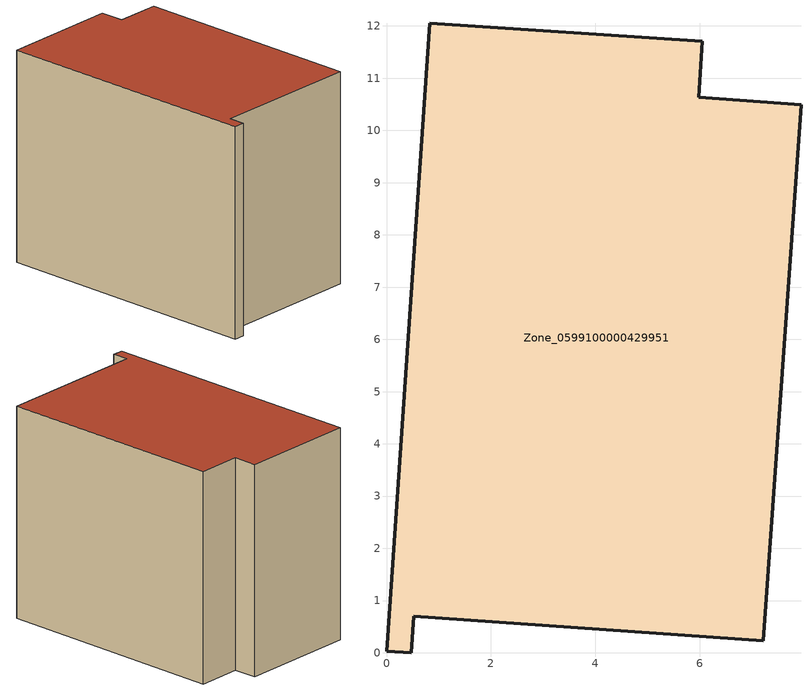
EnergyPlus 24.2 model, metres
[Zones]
Zone_0599100000429951
 floor ground (C_G): 7.93,10.49 7.21,0.23 0.52,0.7 0.47,0 0,0.03 0.82,12.05 6.05,11.7 5.98,10.64 z7.55
 wall outside (C_F): 5.98,10.64 6.05,11.7 0.82,12.05 0,0.03 0.47,0 0.52,0.7 7.21,0.23 7.93,10.49 5.98,10.64 z7.55:17
 roof outside (C_R): 7.21,0.23 7.93,10.49 5.98,10.64 6.05,11.7 0.82,12.05 0,0.03 0.47,0 0.52,0.7 z17
[BUILDING]
Pand.0599100000429951: North Axis=0; Terrain=City; Loads Convergence Tolerance Value=0.04; Temperature Convergence Tolerance Value=0.4; Solar Distribution=FullExterior; Maximum Number of Warmup Days=25; Minimum Number of Warmup Days=1
[Site:Location]
Rotterdam.The.Hague.AP_ZH_NLD Design_Conditions: Latitude=51.96; Longitude=4.45; Time Zone=1; Elevation=-4.5
[SITE:GROUNDTEMPERATURE:BUILDINGSURFACE]
18, 18, 18, 18, 18, 18, 18, 18, 18, 18, 18, 18
[MATERIAL] Thermal Absorptance=0.9; Solar Absorptance=0.7; Visible Absorptance=0.7
Name | Roughness | Thickness | Conductivity | Density | Specific Heat
G.TI.2006-2014 | MediumSmooth | 0.15 | 0.06 | 540 | 1210
F.TI.2006-2014 | Rough | 0.3 | 0.12 | 1920 | 840
R.TI.2006-2014 | MediumRough | 0.2 | 0.08 | 1500 | 1000
[CONSTRUCTION]
C_G: G.TI.2006-2014
C_F: F.TI.2006-2014
C_R: R.TI.2006-2014
[ZONE]
Zone_0599100000429951: Type=1; Multiplier=1; Ceiling Height=Autocalculate; Volume=Autocalculate; Floor Area=autocalculate; Part of Total Floor Area=Yes
[ZONEINFILTRATION:DESIGNFLOWRATE]
Infil_Zone_0599100000429951: Zone or ZoneList or Space or SpaceList=Zone_0599100000429951; Schedule=AlwaysOn; Design Flow Rate Calculation Method=Flow/Area; Flow Rate per Floor Area=0.0015; Constant Term Coefficient=1; Temperature Term Coefficient=0; Velocity Term Coefficient=0; Velocity Squared Term Coefficient=0
[HVACTEMPLATE:ZONE:IDEALLOADSAIRSYSTEM]
Zone_0599100000429951: Maximum Heating Supply Air Temperature=50; Minimum Cooling Supply Air Temperature=13; Maximum Heating Supply Air Humidity Ratio=0.0156; Minimum Cooling Supply Air Humidity Ratio=0.0077; Heating Limit=NoLimit; Cooling Limit=NoLimit; Dehumidification Control Type=ConstantSensibleHeatRatio; Cooling Sensible Heat Ratio=0.7; Dehumidification Setpoint=60; Humidification Control Type=None; Humidification Setpoint=30; Outdoor Air Method=None; Outdoor Air Flow Rate per Person=0.00944; Outdoor Air Flow Rate per Zone Floor Area=0; Outdoor Air Flow Rate per Zone=0; Demand Controlled Ventilation Type=None; Outdoor Air Economizer Type=NoEconomizer; Heat Recovery Type=None; Sensible Heat Recovery Effectiveness=0.7; Latent Heat Recovery Effectiveness=0.65
[ZONECONTROL:THERMOSTAT]
ThermostatControl_Zone_0599100000429951: Zone or ZoneList=Zone_0599100000429951; Control Type Schedule=DualSetpointControlType; Control 1=Thermostat_Zone_0599100000429951; Temperature Difference Between Cutout And Setpoint=0
[THERMOSTATSETPOINT:DUALSETPOINT]
Thermostat_Zone_0599100000429951: Heating Setpoint Temperature Schedule=HeatingSetpoint_Zone_0599100000429951; Cooling Setpoint Temperature Schedule=CoolingSetpoint_Zone_0599100000429951
[SCHEDULE:COMPACT]
HeatingSetpoint_Zone_0599100000429951: Through: 12/31, For: AllDays, Until: 24:00, 21
CoolingSetpoint_Zone_0599100000429951: Through: 12/31, For: AllDays, Until: 24:00, 24
DualSetpointControlType: Through: 12/31, For: AllDays, Until: 24:00, 4
AlwaysOn: Through: 12/31, For: AllDays, Until: 24:00, 1
